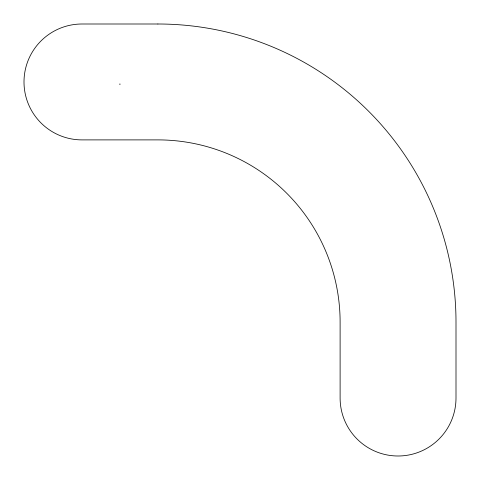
<?xml version="1.0" encoding="UTF-8"?>
<svg xmlns="http://www.w3.org/2000/svg" width="480" height="480" viewBox="0 0 480 480"><rect width="100%" height="100%" fill="white"/><g stroke="black" fill="none" stroke-linecap="round" stroke-linejoin="round"><path stroke-width="0.72" d="M119.916 83.856L119.916 84.69M157.89 24L81.948 24A57.948 57.948 0 0 0 24 81.948A57.948 57.948 0 0 0 81.948 139.89L157.89 139.89A182.22 182.22 0 0 1 340.11 322.11L340.11 398.052A57.948 57.948 0 0 0 398.052 456A57.948 57.948 0 0 0 456 398.052L456 322.11A298.11 298.11 0 0 0 157.89 24"/></g></svg>
